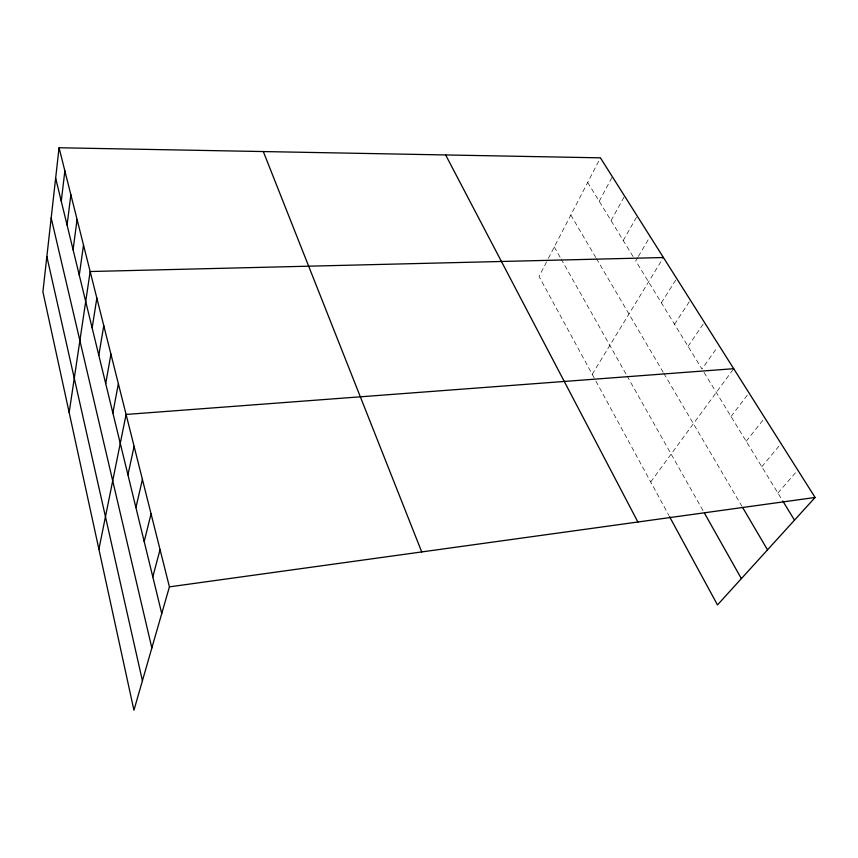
<?xml version="1.0" encoding="UTF-8"?>
<svg xmlns="http://www.w3.org/2000/svg" width="858" height="858" viewBox="0 0 858 858"><rect width="100%" height="100%" fill="white"/><g stroke="black" fill="none" stroke-linecap="round" stroke-linejoin="round"><path stroke-width="0.64" stroke-dasharray="4.29 3.22" d="M546.589 261.851L539.049 276.426L595.291 379.965M548.369 258.408L600.418 157.829M599.216 201.287L612.344 176.705M611.068 220.635L624.603 196.085M623.23 240.497L637.194 216.002M637.698 257.572L635.724 260.907L701.983 369.079L717.299 347.34M638.352 256.467L650.128 236.476M592.202 374.281L663.427 257.518M661.379 302.788L676.705 278.518M674.538 324.281L690.358 300.107M688.073 346.364L704.386 322.318M650.707 481.992L733.697 368.693M731.027 416.505L749.013 392.91M746.192 441.269L764.778 417.867M761.807 466.773L781.037 443.586M777.906 493.05L797.801 470.109M587.676 182.443L634.341 258.633M704.021 372.426L782.056 499.828M570.827 215.015L595.763 257.475M596.407 258.569L663.191 372.265M663.867 373.423L741.88 506.209M554.311 246.932L560.51 257.936M561.132 259.041L626.49 374.914M627.112 376.029L703.807 512.001M595.902 381.102L668.918 515.497"/><path stroke-width="1.29" d="M59.052 147.758L42.9 291.817L133.934 710.242L169.423 586.861L59.052 147.758L600.418 157.829L815.1 497.468L717.481 604.922L669.53 516.645M61.272 201.222L64.865 170.881M67.074 225.064L70.871 194.787M73.08 249.699L77.081 219.498M79.279 275.161L83.505 245.066M69.166 412.559L90.165 271.525L663.427 257.518M92.149 327.938L96.847 298.123M98.809 355.298L103.775 325.665M105.706 383.612L110.939 354.193M112.859 412.945L118.372 383.773M98.906 549.217L126.094 414.457L733.697 368.693M127.949 474.86L134.095 446.31M135.918 507.571L142.417 479.408M144.198 541.548L151.062 513.803M152.799 576.844L160.06 549.592M169.423 586.861L815.1 497.468M782.743 500.954L794.497 520.152M742.535 507.335L767.513 549.849M704.439 513.127L741.376 578.624M445.634 154.944L637.891 522.007M263.309 151.555L421.718 551.93M55.641 178.142L161.744 613.567M51.18 217.953L151.845 647.994M46.858 256.531L142.417 680.769"/></g></svg>
